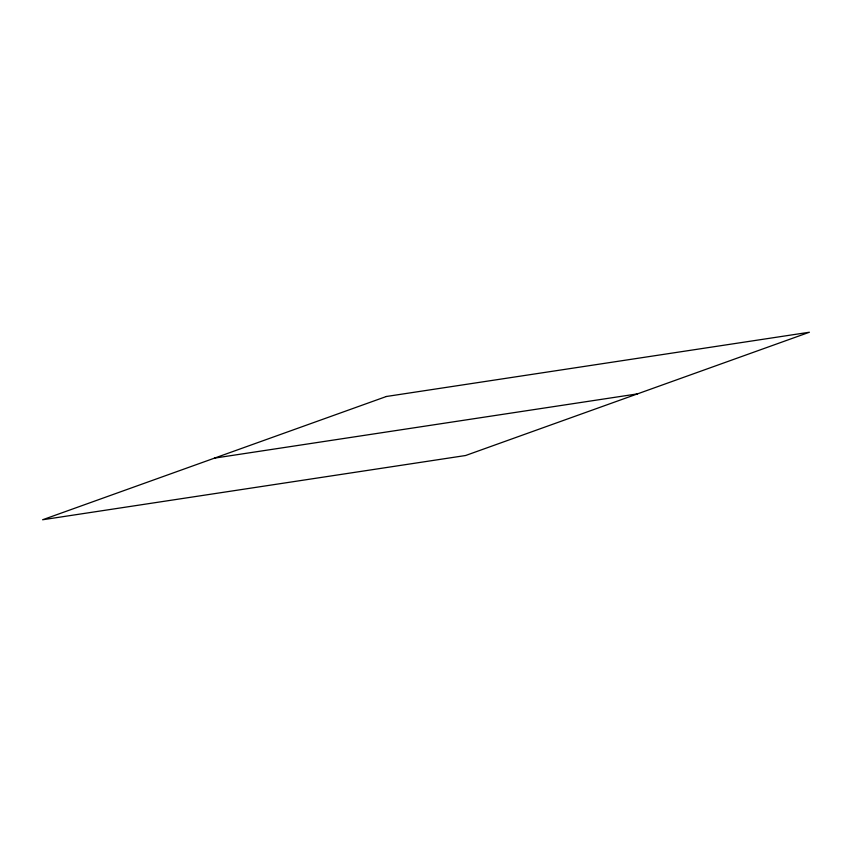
<?xml version="1.0" encoding="UTF-8"?>
<svg xmlns="http://www.w3.org/2000/svg" width="852" height="852" viewBox="0 0 852 852"><rect width="100%" height="100%" fill="white"/><g stroke="black" fill="none" stroke-linecap="round" stroke-linejoin="round"><path stroke-width="1.28" d="M214.502 458.12L637.498 393.88M386.393 396.489L42.6 519.763L465.607 455.511L809.4 332.237L386.393 396.489"/></g></svg>
